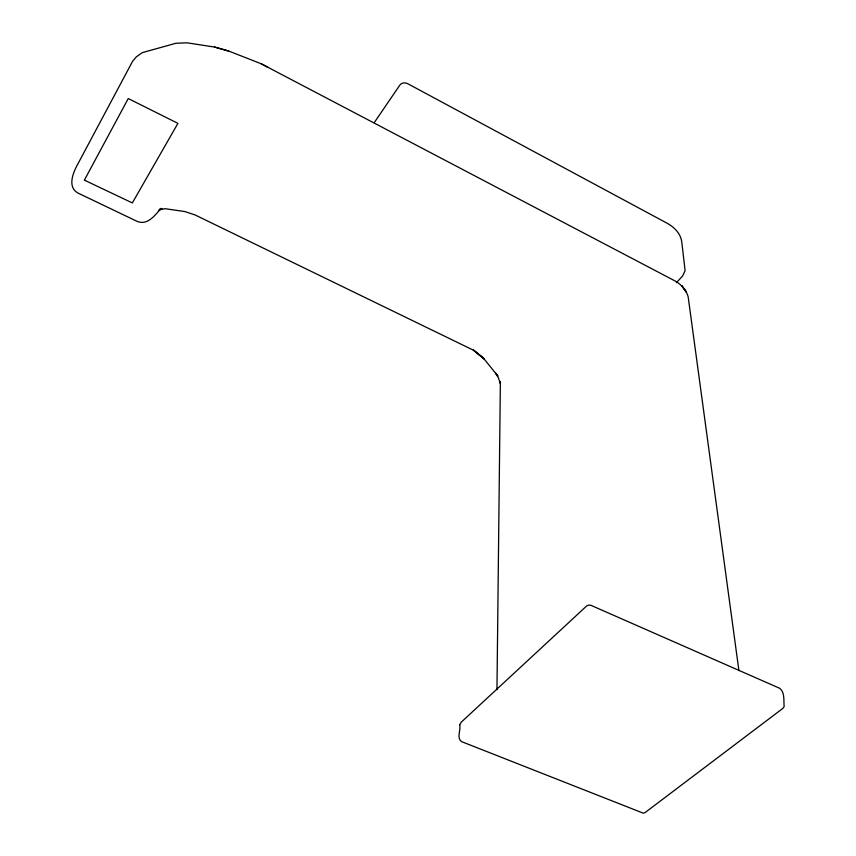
<?xml version="1.0" encoding="UTF-8"?>
<svg xmlns="http://www.w3.org/2000/svg" width="856" height="856" viewBox="0 0 856 856"><rect width="100%" height="100%" fill="white"/><g stroke="black" fill="none" stroke-linecap="round" stroke-linejoin="round"><path stroke-width="1.28" d="M496.962 689.711L500.375 381.583L500.407 383.681L498.417 377.956L495.667 373.205L497.935 376.126L482.816 357.38L473.24 349.944L484.089 358.942L473.657 350.307L195.082 214.952L184.885 211.571L165.155 208.704L159.644 209.56L162.009 208.918L158.595 210.619L160.896 208.361C155.011 215.466 146.932 226.359 136.232 220.944L79.522 193.798C66.608 188.363 72.814 173.062 77.714 164.245L132.659 61.161L136.404 56.796L142.374 52.612L175.855 43.282L186.918 42.8L214.738 47.091L228.809 51.093L261.219 63.772L267.618 67.132M374.414 122.397L399.848 85.097C401.945 82.144 405.969 82.411 408.708 84.22L665.668 222.453C673.372 226.316 680.541 232.896 681.761 241.831L685.089 270.592L682.692 275.91L676.4 282.705M228.809 51.093L214.738 47.091M261.219 63.772L675.438 281.153C681.397 284.588 686.33 290.13 688.171 296.872L738.91 670.612M84.519 180.199L132.348 202.926L177.92 123.36L128.261 98.547L84.412 180.049M686.255 291.992L681.718 285.669L686.458 292.27M459.704 724.914C461.084 729.922 456.237 738.15 461.662 741.671L643.348 813.2L645.199 812.483L782.823 708.415L784.128 706.692C783.572 700.85 785.016 692.14 779.602 688.256L591.036 605.363L588.832 605.053L586.745 605.888L461.309 722.111L459.704 724.914"/></g></svg>
